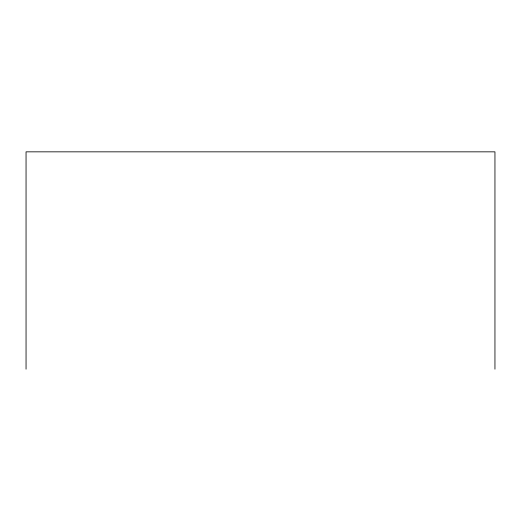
<?xml version="1.0" encoding="UTF-8"?>
<svg xmlns="http://www.w3.org/2000/svg" width="521" height="521" viewBox="0 0 521 521"><rect width="100%" height="100%" fill="white"/><g stroke="black" fill="none" stroke-linecap="round" stroke-linejoin="round"><path stroke-width="0.78" d="M494.95 369.161L494.95 151.839L26.05 151.839L26.05 369.161"/></g></svg>
